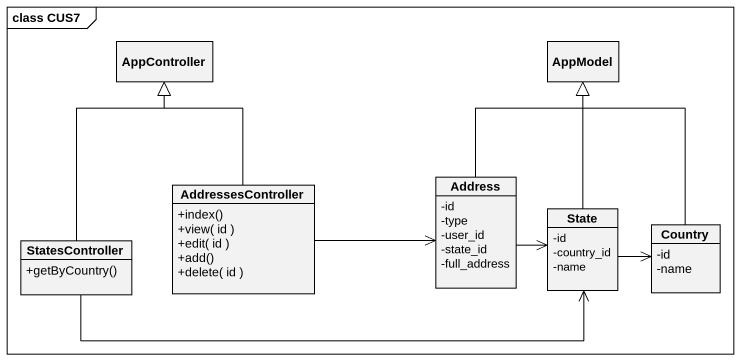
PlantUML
@startuml
mainframe class CUS7
hide circle
hide empty members
skinparam classAttributeIconSize 0
class AppController
class AppModel
class AddressesController {
  +index()
  +view( id )
  +edit( id )
  +add()
  +delete( id )
}
class Address {
  -id
  -type
  -user_id
  -state_id
  -full_address
}
class "State" as State_ {
  -id
  -country_id
  -name
}
class Country {
  -id
  -name
}
class StatesController {
  +getByCountry()
}
AddressesController -up-|> AppController
AddressesController -right-> Address
Address -up-|> AppModel
Address -right-> State_
State_ -up-|> AppModel
State_ -right-> Country
Country -up-|> AppModel
StatesController -up-|> AppController
StatesController -right-> State_
@enduml
